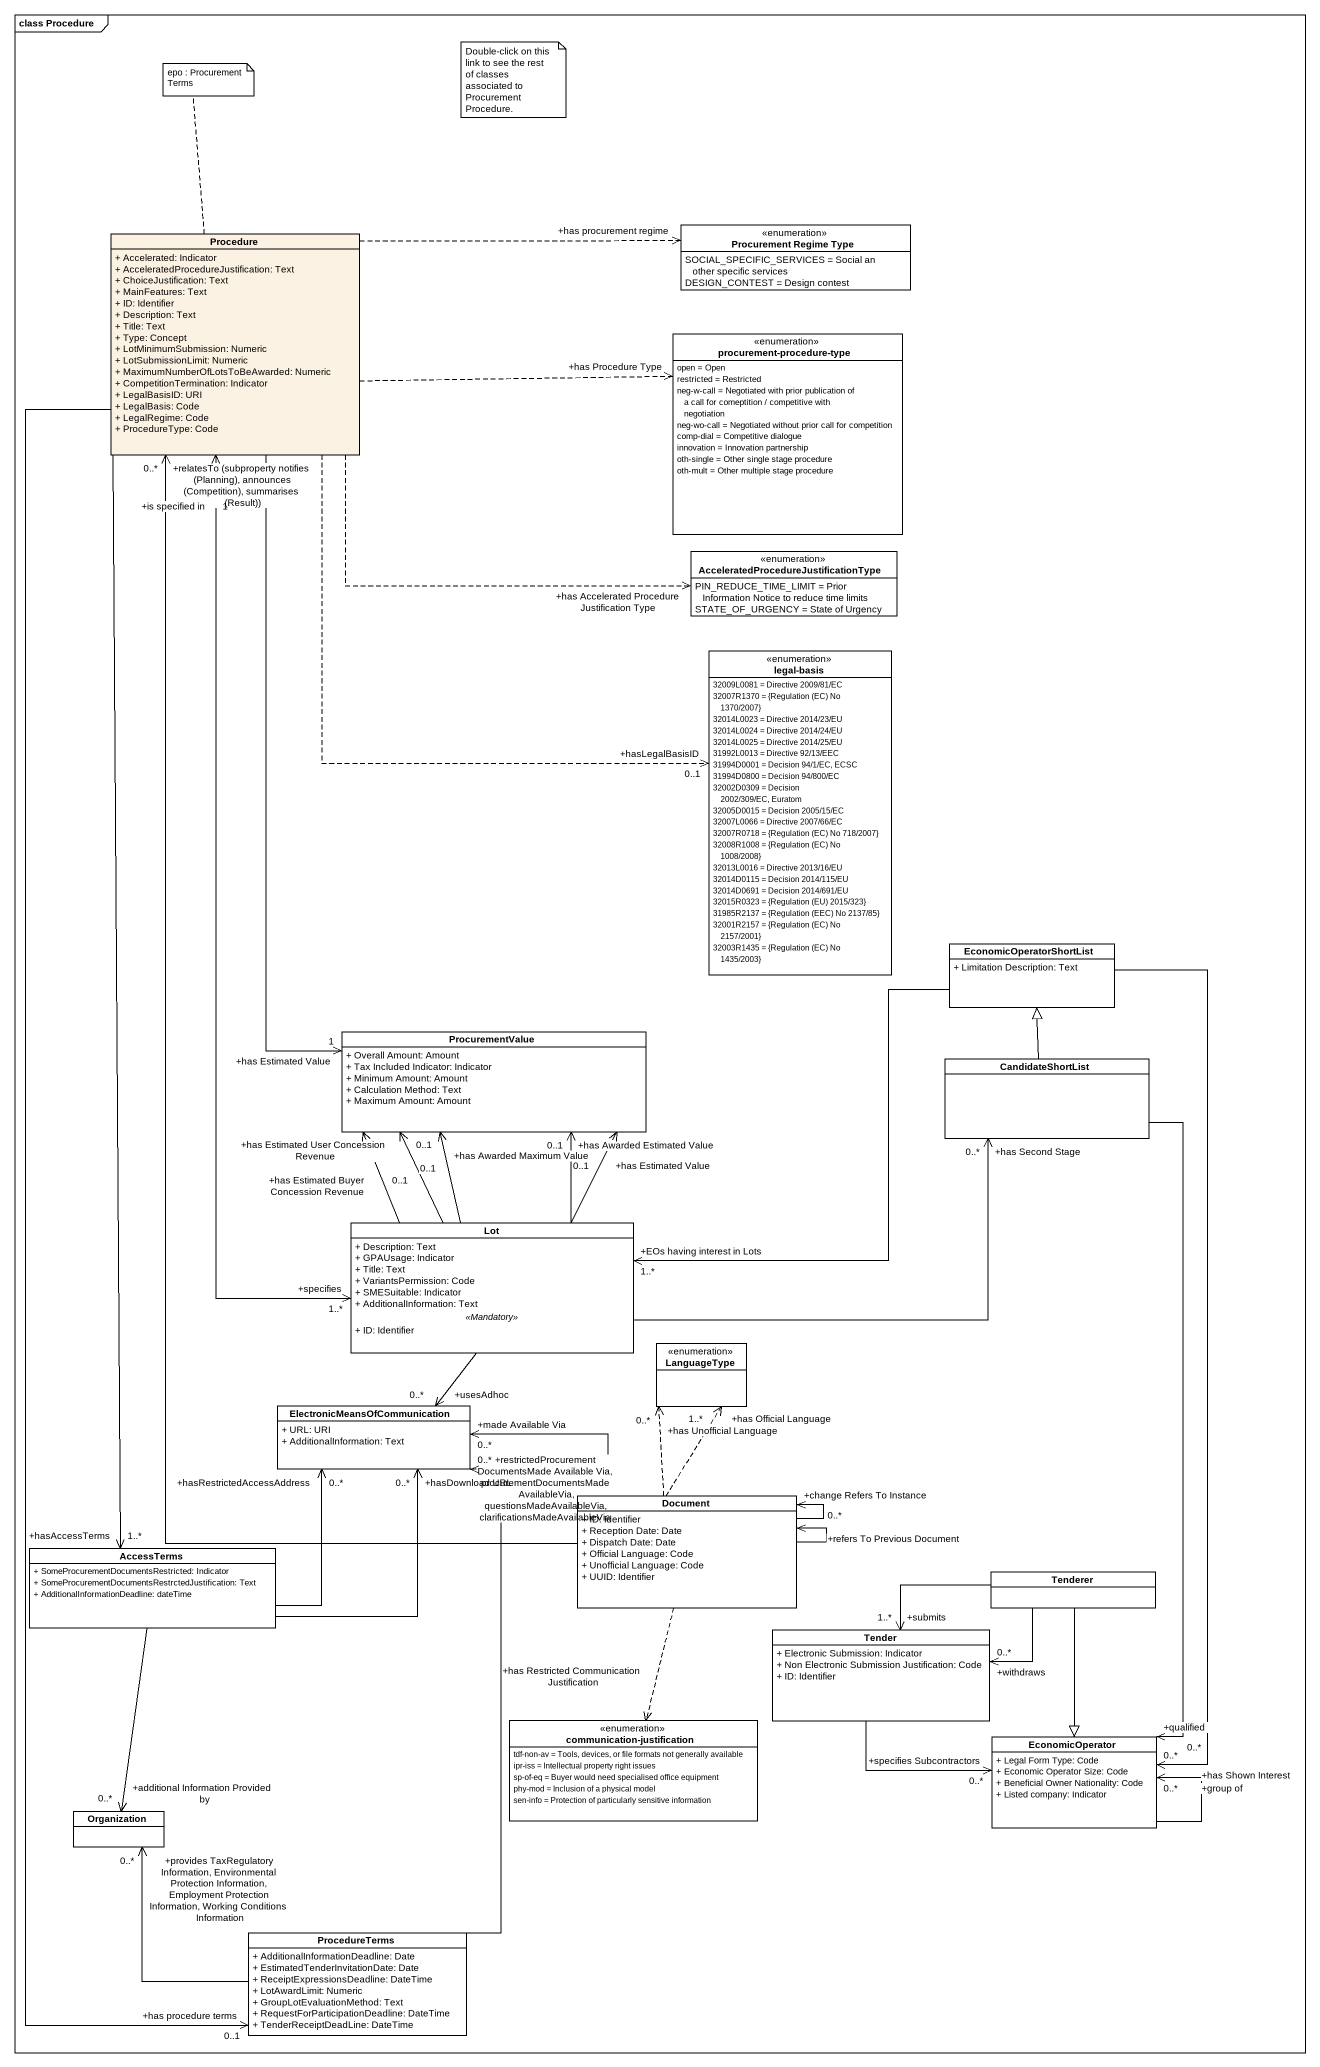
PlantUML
@startuml
mainframe class Procedure
hide circle
hide empty members
skinparam classAttributeIconSize 0
enum "Procurement Regime Type" as Procurement_Regime_Type {
  SOCIAL_SPECIFIC_SERVICES = Social an other specific services
  DESIGN_CONTEST = Design contest
}
class Procedure #FCF2E3 {
  + Accelerated: Indicator
  + AcceleratedProcedureJustification: Text
  + ChoiceJustification: Text
  + MainFeatures: Text
  + ID: Identifier
  + Description: Text
  + Title: Text
  + Type: Concept
  + LotMinimumSubmission: Numeric
  + LotSubmissionLimit: Numeric
  + MaximumNumberOfLotsToBeAwarded: Numeric
  + CompetitionTermination: Indicator
  + LegalBasisID: URI
  + LegalBasis: Code
  + LegalRegime: Code
  + ProcedureType: Code
}
enum "procurement-procedure-type" as procurement_procedure_type {
  open = Open
  restricted = Restricted
  neg-w-call = Negotiated with prior publication of a call for comeptition / competitive with negotiation
  neg-wo-call = Negotiated without prior call for competition
  comp-dial = Competitive dialogue
  innovation = Innovation partnership
  oth-single = Other single stage procedure
  oth-mult = Other multiple stage procedure
}
enum "AcceleratedProcedureJustificationType" as AcceleratedProcedureJustific {
  PIN_REDUCE_TIME_LIMIT = Prior Information Notice to reduce time limits
  STATE_OF_URGENCY = State of Urgency
}
enum "legal-basis" as legal_basis {
  32009L0081 = Directive 2009/81/EC
  {field} 32007R1370 = {Regulation (EC) No 1370/2007}
  32014L0023 = Directive 2014/23/EU
  32014L0024 = Directive 2014/24/EU
  32014L0025 = Directive 2014/25/EU
  31992L0013 = Directive 92/13/EEC
  31994D0001 = Decision 94/1/EC, ECSC
  31994D0800 = Decision 94/800/EC
  32002D0309 = Decision 2002/309/EC, Euratom
  32005D0015 = Decision 2005/15/EC
  32007L0066 = Directive 2007/66/EC
  {field} 32007R0718 = {Regulation (EC) No 718/2007}
  {field} 32008R1008 = {Regulation (EC) No 1008/2008}
  32013L0016 = Directive 2013/16/EU
  32014D0115 = Decision 2014/115/EU
  32014D0691 = Decision 2014/691/EU
  {field} 32015R0323 = {Regulation (EU) 2015/323}
  {field} 31985R2137 = {Regulation (EEC) No 2137/85}
  {field} 32001R2157 = {Regulation (EC) No 2157/2001}
  {field} 32003R1435 = {Regulation (EC) No 1435/2003}
}
class EconomicOperatorShortList {
  + Limitation Description: Text
}
class ProcurementValue {
  + Overall Amount: Amount
  + Tax Included Indicator: Indicator
  + Minimum Amount: Amount
  + Calculation Method: Text
  + Maximum Amount: Amount
}
class CandidateShortList
class Lot {
  + Description: Text
  + GPAUsage: Indicator
  + Title: Text
  + VariantsPermission: Code
  + SMESuitable: Indicator
  + AdditionalInformation: Text
  .. <<Mandatory>> ..
  + ID: Identifier
}
enum LanguageType
class "ElectronicMeansOfCommunication" as ElectronicMeansOfCommunicati {
  + URL: URI
  + AdditionalInformation: Text
}
class Document {
  + ID: Identifier
  + Reception Date: Date
  + Dispatch Date: Date
  + Official Language: Code
  + Unofficial Language: Code
  + UUID: Identifier
}
class AccessTerms {
  + SomeProcurementDocumentsRestricted: Indicator
  + SomeProcurementDocumentsRestrctedJustification: Text
  + AdditionalInformationDeadline: dateTime
}
class Tenderer
class Tender {
  + Electronic Submission: Indicator
  + Non Electronic Submission Justification: Code
  + ID: Identifier
}
enum "communication-justification" as communication_justification {
  tdf-non-av = Tools, devices, or file formats not generally available
  ipr-iss = Intellectual property right issues
  sp-of-eq = Buyer would need specialised office equipment
  phy-mod = Inclusion of a physical model
  sen-info = Protection of particularly sensitive information
}
class EconomicOperator {
  + Legal Form Type: Code
  + Economic Operator Size: Code
  + Beneficial Owner Nationality: Code
  + Listed company: Indicator
}
class Organization
class ProcedureTerms {
  + AdditionalInformationDeadline: Date
  + EstimatedTenderInvitationDate: Date
  + ReceiptExpressionsDeadline: DateTime
  + LotAwardLimit: Numeric
  + GroupLotEvaluationMethod: Text
  + RequestForParticipationDeadline: DateTime
  + TenderReceiptDeadLine: DateTime
}
Procedure .right.> "+has procurement regime" Procurement_Regime_Type
Procedure .right.> "+has Procedure Type" procurement_procedure_type
Procedure .right.> "+has Accelerated Procedure Justification Type" AcceleratedProcedureJustific
Procedure ..> "+hasLegalBasisID\n0..1" legal_basis
Procedure --> "+has Estimated Value\n1" ProcurementValue
Procedure "+is specified in\n1" <--> "+specifies\n1..*" Lot
Procedure --> "+hasAccessTerms\n1..*" AccessTerms
Procedure --> "+has procedure terms\n0..1" ProcedureTerms
EconomicOperatorShortList -left-> "+EOs having interest in Lots\n1..*" Lot
EconomicOperatorShortList --> "+has Shown Interest\n0..*" EconomicOperator
CandidateShortList -up-|> EconomicOperatorShortList
CandidateShortList --> "+qualified\n0..*" EconomicOperator
Lot -up-> "+has Awarded Estimated Value\n0..1" ProcurementValue
Lot -up-> "+has Estimated Value\n0..1" ProcurementValue
Lot -up-> "+has Estimated User Concession Revenue\n0..1" ProcurementValue
Lot -up-> "+has Estimated Buyer Concession Revenue\n0..1" ProcurementValue
Lot -up-> "+has Awarded Maximum Value\n0..1" ProcurementValue
Lot -right-> "+has Second Stage\n0..*" CandidateShortList
Lot --> "+usesAdhoc\n0..*" ElectronicMeansOfCommunicati
Document -up-> "+relatesTo (subproperty notifies (Planning), announces (Competition), summarises (Result))\n0..*" Procedure
Document .up.> "+has Official Language\n1..*" LanguageType
Document .up.> "+has Unofficial Language\n0..*" LanguageType
Document -left-> "+made Available Via\n0..*" ElectronicMeansOfCommunicati
Document --> "+change Refers To Instance\n0..*" Document
Document --> "+refers To Previous Document" Document
Document ..> "+has Restricted Communication Justification" communication_justification
AccessTerms -up-> "+hasDownload URL\n0..*" ElectronicMeansOfCommunicati
AccessTerms -up-> "+hasRestrictedAccessAddress\n0..*" ElectronicMeansOfCommunicati
AccessTerms --> "+additional Information Provided by\n0..*" Organization
Tenderer -left-> "+withdraws\n0..*" Tender
Tenderer -left-> "+submits\n1..*" Tender
Tenderer --|> EconomicOperator
Tender -right-> "+specifies Subcontractors\n0..*" EconomicOperator
EconomicOperator --> "+group of\n0..*" EconomicOperator
ProcedureTerms -up-> "+restrictedProcurementDocumentsMade Available Via, procurementDocumentsMade AvailableVia, questionsMadeAvailableVia, clarificationsMadeAvailableVia\n0..*" ElectronicMeansOfCommunicati
ProcedureTerms -up-> "+provides TaxRegulatory Information, Environmental Protection Information, Employment Protection Information, Working Conditions Information\n0..*" Organization
note top of Procedure : epo : Procurement Terms
note as N2
  Double-click on this link to see the rest of classes associated to Procurement Procedure.
end note
@enduml
